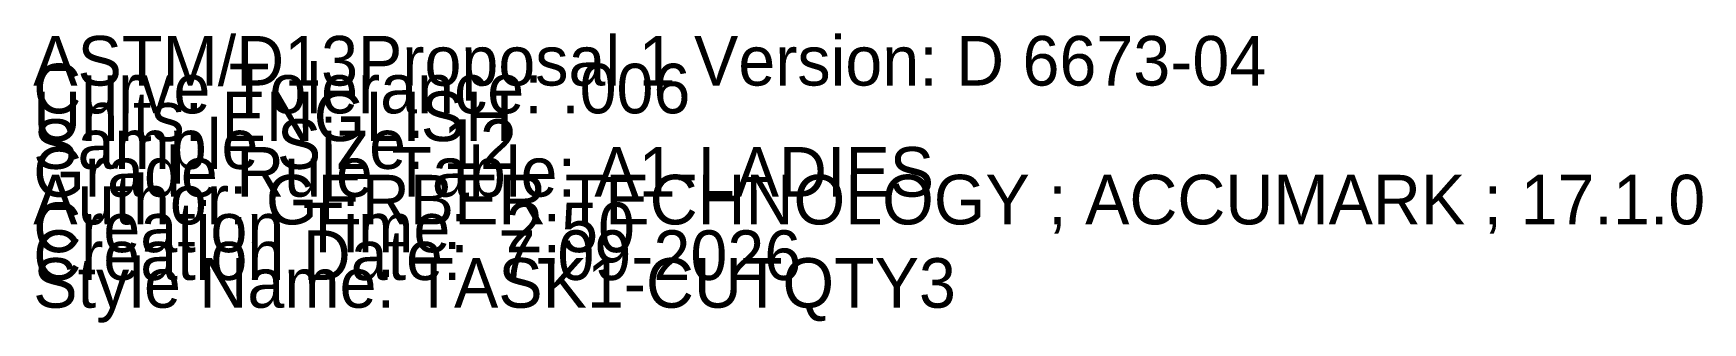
# Model space of a CAD drawing. Extents: x -9.4 to 8.4, y -0.1 to 28.7.
# Drawn here: x 0 to 8.4, y -0.08 to 1.38 of the extents above; entities outside this region: 1.
import ezdxf

# ---------------------------------------------------------------- set-up
doc = ezdxf.new("R2010")
doc.units = 0

# ---------------------------------------------------------------- blocks, each defined once
blk = doc.blocks.new('TASK1-CUTQTY3_12')
at = {"layer": '1'}
for points in [[(-9.3679, 20.7992), (-9.3679, 28.6806)], [(-9.3679, 28.6806), (2.4359, 28.6806)], [(2.4359, 28.6806), (2.4359, 20.7992)], [(2.4359, 20.7992), (-9.3679, 20.7992)]]:
    blk.add_lwpolyline(points, dxfattribs=at)
at = {"layer": '2'}
for p in [(-9.3679, 28.6806), (-9.3679, 28.6806), (2.4359, 28.6806), (2.4359, 28.6806), (-6.4169, 24.7399), (-0.5151, 24.7399), (-9.3679, 20.7992), (-9.3679, 20.7992), (2.4359, 20.7992), (2.4359, 20.7992)]:
    blk.add_point(p, dxfattribs=at)
at = {"layer": '5'}
blk.add_line((-6.4169, 24.7399), (-0.5151, 24.7399), dxfattribs=at)
at = {"layer": '7'}
blk.add_line((-6.4169, 24.7399), (-0.5151, 24.7399), dxfattribs=at)
at = {"layer": '84'}
for points in [[(-9.3679, 20.7992), (-9.3679, 28.6806)], [(-9.3679, 28.6806), (2.4359, 28.6806)], [(2.4359, 28.6806), (2.4359, 20.7992)], [(2.4359, 20.7992), (-9.3679, 20.7992)]]:
    blk.add_lwpolyline(points, dxfattribs=at)
at = {"layer": '1'}
for s, p in [('SIZE: 12', (-3.466, 25.2999)), ('CATEGORY: TASK1-CUTQTY3', (-3.466, 25.1599)), ('ANNOTATION: RECTANGLE', (-3.466, 25.0199)), ('Quantity: 1,0', (-3.466, 24.8799)), ('Piece Name: TASK1-CUTQTY3', (-3.466, 24.7399))]:
    blk.add_text(s, height=0.25, dxfattribs=at).set_placement(p)

msp = doc.modelspace()

# ---------------------------------------------------------------- block references
at = {"layer": '1'}
msp.add_blockref('TASK1-CUTQTY3_12', (0, 0), dxfattribs=at)

# ---------------------------------------------------------------- texts
for s, p in [('ASTM/D13Proposal 1 Version: D 6673-04', (0, 1.12)), ('Curve Tolerance: .006', (0, 0.98)), ('Units: ENGLISH', (0, 0.84)), ('Sample Size: 12', (0, 0.7)), ('Grade Rule Table: A1-LADIES', (0, 0.56)), ('Author: GERBER TECHNOLOGY ; ACCUMARK ; 17.1.0', (0, 0.42)), ('Creation Time:  2:50', (0, 0.28)), ('Creation Date:  7-09-2026', (0, 0.14)), ('Style Name: TASK1-CUTQTY3', (0, 0))]:
    msp.add_text(s, height=0.25, dxfattribs=at).set_placement(p)

doc.saveas('drawing.dxf')
